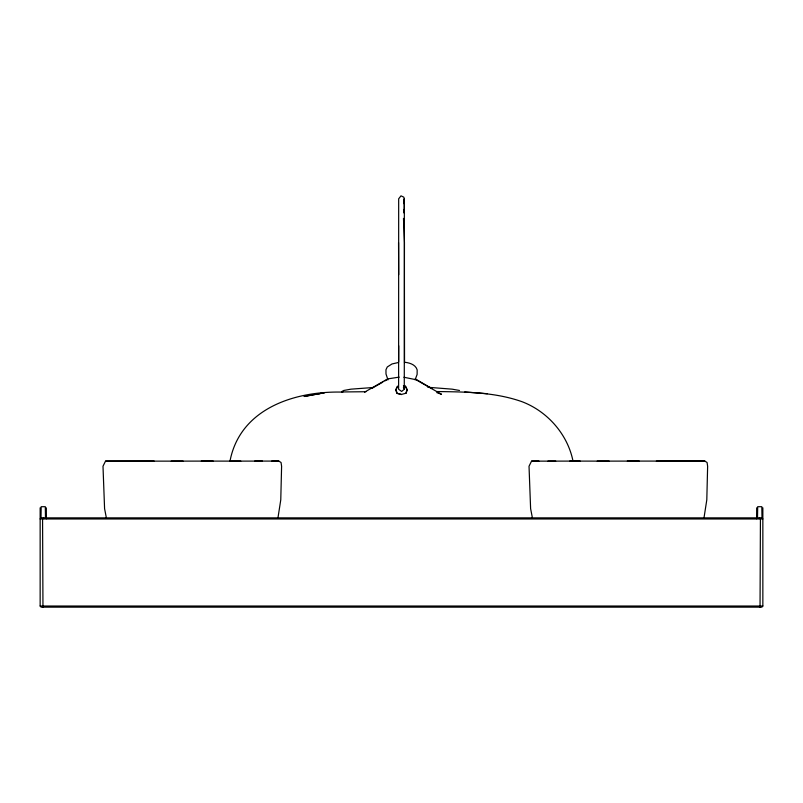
<?xml version="1.0" encoding="UTF-8"?>
<svg xmlns="http://www.w3.org/2000/svg" width="803" height="803" viewBox="0 0 803 803"><rect width="100%" height="100%" fill="white"/><g stroke="black" fill="none" stroke-linecap="round" stroke-linejoin="round"><path stroke-width="1.2" d="M398.679 362.012L398.689 345.752M403.558 210.798L404.21 212.966L404.321 198.692L403.789 197.157L400.998 195.852L398.679 198.793L398.619 389.254L401.641 391.442L404.411 389.164L403.397 387.327M404.27 388.782L404.451 242.606L403.477 218.386M277.888 518.347L280.769 499.847L281.602 466.252L281.05 462.498L278.822 461.083L271.615 461.133M703.92 518.347L706.801 499.847L707.634 466.252L707.082 462.498L704.843 461.083L656.342 461.133M230.029 460.922C240.248 408.245 295.233 390.82 342.811 392.115M406.087 393.35L407.272 389.776L405.565 386.213L403.528 385.621M760.039 607.148L760.431 518.979L759.578 517.865M415.101 379.849L417.118 374.449L417.169 369.902C415.673 364.783 410.012 362.936 405.244 362.314M397.626 386.333L396.02 389.796L397.144 393.269L401.5 394.424L405.856 393.269L406.98 389.796L405.374 386.333L403.437 385.761M397.435 386.213L395.728 389.776L396.873 393.35L401.5 394.584M183.124 461.133L105.514 461.133L102.995 466.252L104.581 508.67L106.458 518.306M555.726 461.133L531.546 461.133L529.026 466.252L530.612 508.67L532.479 518.306M41.003 517.865L40.15 518.979L762.85 518.979L761.997 517.865L41.003 517.865L41.184 506.703L45.309 506.703L45.49 517.865M43.422 517.865L42.569 518.979L42.96 607.148M762.85 507.817L762.85 606.034L761.896 607.148L41.104 607.148L40.15 606.024L40.15 507.817M364.532 392.175L387.668 378.916L399.191 377.119M372.14 388.21L382.77 382.138M384.898 380.913L387.026 379.699M341.887 391.483L343.855 390.449L350.971 389.164L373.164 387.518M398.449 362.494L392.015 363.96L387.287 366.961L385.962 369.741L386.002 374.007L387.979 379.909M365.957 391.734L341.576 391.954M278.822 461.083L254.661 461.083M704.843 461.083L627.314 461.083M105.514 461.133L154.156 461.083M531.546 461.133L538.933 461.083M761.997 517.865L761.816 506.703L757.691 506.703L757.51 517.865M171.19 461.133L213.217 461.083M230.31 461.133L262.451 461.083M547.927 461.133L580.188 461.083M597.211 461.133L639.248 461.083M572.971 460.922C567.58 434.232 547.405 411.337 522.02 401.701C494.668 392.035 465.529 391.944 436.912 391.543M40.15 606.024L762.85 606.024M569.698 461.083L609.156 461.133M201.292 461.083L240.81 461.133M487.321 393.711L464.696 391.954M427.828 387.267L452.159 389.164L459.487 390.469M403.909 377.249L415.974 379.699L441.499 394.283L436.822 392.627M431.823 388.542L415.332 378.916M404.21 203.882L403.738 201.804L404.321 198.692L404.531 362.986M403.558 209.483L404.21 212.966M46.343 507.847L46.343 518.778M398.549 242.606L398.689 274.716M756.657 507.817L756.657 518.778M319.253 393.711L304.056 396.471L324.382 392.797L319.253 393.711"/></g></svg>
